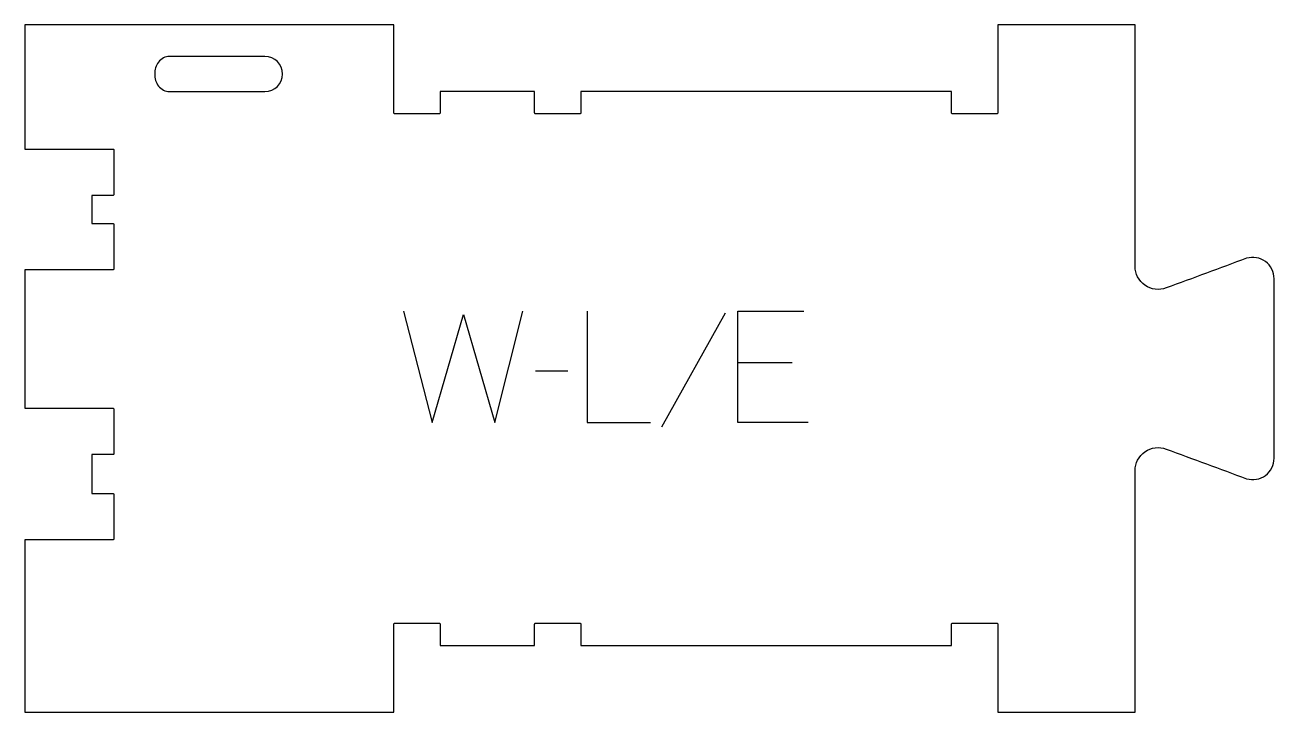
# Model space of a CAD drawing. Extents: x 0 to 337, y 0 to 186.
import ezdxf

# ---------------------------------------------------------------- set-up
doc = ezdxf.new("R2010")
doc.units = 0
for name, color, linetype in [('1_ANYTOOL_1MMDEEP_LABELS_S', 2, 'CONTINUOUS'), ('3_ANYTOOL_CUTTHROUGH_INSID', 4, 'CONTINUOUS'), ('4_ANYTOOL_CUTTHROUGH_OUTSI', 5, 'CONTINUOUS')]:
    doc.layers.add(name, color=color, linetype=linetype)

msp = doc.modelspace()

# ---------------------------------------------------------------- linework, layer by layer
at = {"layer": '1_ANYTOOL_1MMDEEP_LABELS_S'}
for p, q in [((188.895659, 107.715596), (171.709944, 76.944168)), ((146.509944, 92.072739), (137.72423, 91.987025)), ((206.981373, 94.258453), (192.32423, 94.258453))]:
    msp.add_line(p, q, dxfattribs=at)
for points in [[(102.152801, 108.187025), (109.867087, 78.187025), (118.309944, 107.287025), (126.795659, 78.187025), (134.295659, 108.187025)], [(151.652801, 108.187025), (151.652801, 78.187025), (168.752801, 78.187025)], [(211.267087, 78.187025), (192.32423, 78.187025), (192.32423, 108.187025), (210.152801, 108.187025)]]:
    msp.add_lwpolyline(points, dxfattribs=at)
at = {"layer": '3_ANYTOOL_CUTTHROUGH_INSID'}
msp.add_lwpolyline([(64.75, 177), (39.009651, 177, 0.12263), (37.35456, 176.587875, 0.106401), (36.040385, 175.480762, 0.09127), (35.253336, 173.956608, 0.148392), (35.253336, 170.543392, 0.09127), (36.040385, 169.019238, 0.106401), (37.35456, 167.912125, 0.12263), (39.009651, 167.5), (64.75, 167.5, 1)], format="xyb", close=True, dxfattribs=at)
at = {"layer": '4_ANYTOOL_CUTTHROUGH_OUTSI'}
msp.add_lwpolyline([(299.5, 65.13736, -0.522094), (307.915807, 71.000105, 0.000005), (329.612796, 62.985106, 0.236338), (334.682529, 63.884126, 0.237079), (337.000179, 68.497309), (336.999723, 117.003393, 0.237079), (334.682073, 121.616579, 0.237101), (329.597699, 122.510667, -0.000005), (307.915905, 114.500337, -0.522099), (299.5, 120.363046), (299.5, 185.5), (262.5, 185.5), (262.5, 161.75, -0.414214), (262.25, 161.5), (250.25, 161.5, -0.414214), (250, 161.75), (250, 167.5), (150, 167.5), (150, 161.75, -0.414214), (149.75, 161.5), (137.75, 161.5, -0.414214), (137.5, 161.75), (137.5, 167.5), (112, 167.5), (112, 161.75, -0.414214), (111.75, 161.5), (99.75, 161.5, -0.414214), (99.5, 161.75), (99.5, 185.5), (0, 185.5), (0, 152), (23.75, 152, -0.414214), (24, 151.75), (24, 139.75, -0.414214), (23.75, 139.5), (18, 139.5), (18, 131.911), (23.75, 131.911, -0.414214), (24, 131.661), (24, 119.661, -0.414214), (23.75, 119.411), (0, 119.411), (0, 82), (23.75, 82, -0.414214), (24, 81.75), (24, 69.75, -0.414214), (23.75, 69.5), (18, 69.5), (18, 59), (23.75, 59, -0.414214), (24, 58.75), (24, 46.75, -0.414214), (23.75, 46.5), (0, 46.5), (0, 0), (99.5, 0), (99.5, 23.75, -0.414214), (99.75, 24), (111.75, 24, -0.414214), (112, 23.75), (112, 18), (137.5, 18), (137.5, 23.75, -0.414214), (137.75, 24), (149.75, 24, -0.414214), (150, 23.75), (150, 18), (250, 18), (250, 23.75, -0.414214), (250.25, 24), (262.25, 24, -0.414214), (262.5, 23.75), (262.5, 0), (299.5, 0)], format="xyb", close=True, dxfattribs=at)

doc.saveas('drawing.dxf')
